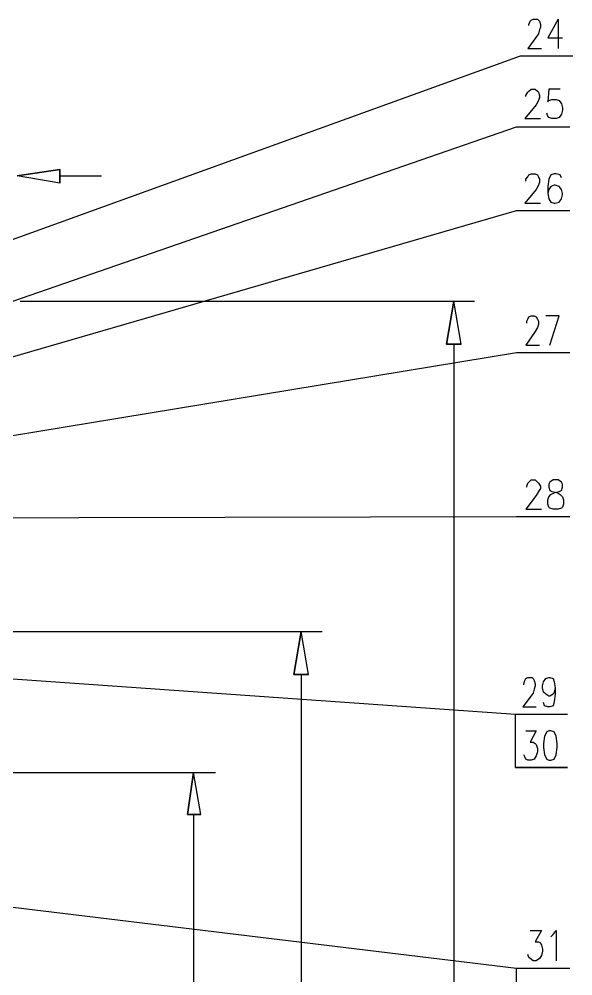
# Model space of a CAD drawing. Extents: x 13.06 to 16.25, y 9.33 to 13.85.
# Drawn here: x 14.591 to 14.944, y 11.616 to 12.227 of the extents above; entities that cross this region are included whole.
import ezdxf

# ---------------------------------------------------------------- set-up
doc = ezdxf.new("R2010")
doc.units = 0
doc.header["$MEASUREMENT"] = 0
doc.linetypes.add('AUSGEZOGEN', pattern=[0])
doc.layers.get('0').update_dxf_attribs({"linetype": 'AUSGEZOGEN'})

msp = doc.modelspace()

# ---------------------------------------------------------------- linework, layer by layer
for points in [[(14.916, 12.22267), (14.916, 12.22333), (14.916, 12.22333), (14.91667, 12.22533), (14.91667, 12.22533), (14.91733, 12.226), (14.91733, 12.226), (14.91867, 12.22667), (14.91867, 12.22667), (14.92133, 12.22667), (14.92133, 12.22667), (14.922, 12.226), (14.922, 12.226), (14.92267, 12.22533), (14.92267, 12.22533), (14.92333, 12.22333), (14.92333, 12.22333), (14.92333, 12.22133), (14.92333, 12.22133), (14.92267, 12.22), (14.92267, 12.22), (14.922, 12.21733), (14.922, 12.21733), (14.91533, 12.208), (14.91533, 12.208), (14.924, 12.208)], [(14.93467, 12.22667), (14.928, 12.21467), (14.928, 12.21467), (14.93733, 12.21467)], [(14.93467, 12.22667), (14.93467, 12.208)], [(14.544, 12.07067), (14.54333, 12.07067), (14.54333, 12.07067), (14.91067, 12.20333), (14.91067, 12.20333), (14.944, 12.20333)], [(14.914, 12.17733), (14.914, 12.178), (14.914, 12.178), (14.91533, 12.18), (14.91533, 12.18), (14.916, 12.18067), (14.916, 12.18067), (14.91733, 12.182), (14.91733, 12.182), (14.92, 12.182), (14.92, 12.182), (14.92133, 12.18067), (14.92133, 12.18067), (14.922, 12.18), (14.922, 12.18), (14.92267, 12.178), (14.92267, 12.178), (14.92267, 12.17667), (14.92267, 12.17667), (14.922, 12.17467), (14.922, 12.17467), (14.92067, 12.172), (14.92067, 12.172), (14.91333, 12.16333), (14.91333, 12.16333), (14.92333, 12.16333)], [(14.936, 12.182), (14.92867, 12.182), (14.92867, 12.182), (14.928, 12.174), (14.928, 12.174), (14.92867, 12.17467), (14.92867, 12.17467), (14.93067, 12.17533), (14.93067, 12.17533), (14.93333, 12.17533), (14.93333, 12.17533), (14.93533, 12.17467), (14.93533, 12.17467), (14.93667, 12.17267), (14.93667, 12.17267), (14.93733, 12.17), (14.93733, 12.17), (14.93733, 12.16867), (14.93733, 12.16867), (14.93667, 12.166), (14.93667, 12.166), (14.93533, 12.164), (14.93533, 12.164), (14.93333, 12.16333), (14.93333, 12.16333), (14.93067, 12.16333), (14.93067, 12.16333), (14.92867, 12.164), (14.92867, 12.164), (14.928, 12.16467), (14.928, 12.16467), (14.92733, 12.16667)], [(14.58733, 12.04667), (14.58667, 12.04667), (14.58667, 12.04667), (14.908, 12.158), (14.908, 12.158), (14.942, 12.158)], [(14.61667, 12.13067), (14.61667, 12.122), (14.61667, 12.13067), (14.61667, 12.122), (14.58933, 12.12667), (14.61667, 12.13067), (14.58933, 12.12667), (14.61667, 12.13067), (14.61667, 12.13067)], [(14.914, 12.12333), (14.914, 12.12467), (14.914, 12.12467), (14.91533, 12.126), (14.91533, 12.126), (14.916, 12.12733), (14.916, 12.12733), (14.91733, 12.128), (14.91733, 12.128), (14.92, 12.128), (14.92, 12.128), (14.92133, 12.12733), (14.92133, 12.12733), (14.922, 12.126), (14.922, 12.126), (14.92267, 12.12467), (14.92267, 12.12467), (14.92267, 12.12267), (14.92267, 12.12267), (14.922, 12.12067), (14.922, 12.12067), (14.92067, 12.118), (14.92067, 12.118), (14.91333, 12.10933), (14.91333, 12.10933), (14.92333, 12.10933)], [(14.93667, 12.12533), (14.936, 12.12733), (14.936, 12.12733), (14.93333, 12.128), (14.93333, 12.128), (14.932, 12.128), (14.932, 12.128), (14.93, 12.12733), (14.93, 12.12733), (14.92867, 12.12467), (14.92867, 12.12467), (14.928, 12.12), (14.928, 12.12), (14.928, 12.11533), (14.928, 12.11533), (14.92867, 12.112), (14.92867, 12.112), (14.93, 12.11), (14.93, 12.11), (14.932, 12.10933), (14.932, 12.10933), (14.93267, 12.10933), (14.93267, 12.10933), (14.93533, 12.11), (14.93533, 12.11), (14.93667, 12.112), (14.93667, 12.112), (14.93733, 12.11467), (14.93733, 12.11467), (14.93733, 12.11533), (14.93733, 12.11533), (14.93667, 12.118), (14.93667, 12.118), (14.93533, 12.12), (14.93533, 12.12), (14.93267, 12.12067), (14.93267, 12.12067), (14.932, 12.12067), (14.932, 12.12067), (14.93, 12.12), (14.93, 12.12), (14.92867, 12.118), (14.92867, 12.118), (14.928, 12.11533)], [(14.61667, 12.12667), (14.64333, 12.12667)], [(14.34133, 11.94), (14.34067, 11.94), (14.34067, 11.94), (14.908, 12.10467), (14.908, 12.10467), (14.942, 12.10467)], [(14.59133, 12.04667), (14.88133, 12.04667)], [(14.86333, 12.01933), (14.87267, 12.01933), (14.86333, 12.01933), (14.87267, 12.01933), (14.868, 12.04667), (14.86333, 12.01933), (14.868, 12.04667), (14.86333, 12.01933), (14.86333, 12.01933)], [(14.91467, 12.03267), (14.91467, 12.034), (14.91467, 12.034), (14.91533, 12.03533), (14.91533, 12.03533), (14.916, 12.03667), (14.916, 12.03667), (14.91733, 12.03733), (14.91733, 12.03733), (14.91933, 12.03733), (14.91933, 12.03733), (14.92067, 12.03667), (14.92067, 12.03667), (14.92133, 12.03533), (14.92133, 12.03533), (14.922, 12.034), (14.922, 12.034), (14.922, 12.032), (14.922, 12.032), (14.92133, 12.03), (14.92133, 12.03), (14.92, 12.02733), (14.92, 12.02733), (14.914, 12.01867), (14.914, 12.01867), (14.92267, 12.01867)], [(14.92933, 12.01867), (14.93533, 12.03733), (14.93533, 12.03733), (14.92667, 12.03733)], [(14.868, 12.01933), (14.868, 10.888)], [(14.34933, 11.922), (14.34867, 11.922), (14.34867, 11.922), (14.908, 12.014), (14.908, 12.014), (14.942, 12.014)], [(14.91467, 11.928), (14.91467, 11.92867), (14.91467, 11.92867), (14.91533, 11.93067), (14.91533, 11.93067), (14.916, 11.93133), (14.916, 11.93133), (14.91733, 11.93267), (14.91733, 11.93267), (14.92, 11.93267), (14.92, 11.93267), (14.92133, 11.93133), (14.92133, 11.93133), (14.922, 11.93067), (14.922, 11.93067), (14.92333, 11.92867), (14.92333, 11.92867), (14.92333, 11.92733), (14.92333, 11.92733), (14.922, 11.92533), (14.922, 11.92533), (14.92067, 11.92267), (14.92067, 11.92267), (14.914, 11.914), (14.914, 11.914), (14.924, 11.914)], [(14.93133, 11.93267), (14.92933, 11.93133), (14.92933, 11.93133), (14.92867, 11.93), (14.92867, 11.93), (14.92867, 11.928), (14.92867, 11.928), (14.92933, 11.926), (14.92933, 11.926), (14.93067, 11.92533), (14.93067, 11.92533), (14.934, 11.92467), (14.934, 11.92467), (14.936, 11.92333), (14.936, 11.92333), (14.93733, 11.922), (14.93733, 11.922), (14.938, 11.92), (14.938, 11.92), (14.938, 11.91733), (14.938, 11.91733), (14.93733, 11.91533), (14.93733, 11.91533), (14.93667, 11.91467), (14.93667, 11.91467), (14.93467, 11.914), (14.93467, 11.914), (14.93133, 11.914), (14.93133, 11.914), (14.92933, 11.91467), (14.92933, 11.91467), (14.92867, 11.91533), (14.92867, 11.91533), (14.928, 11.91733), (14.928, 11.91733), (14.928, 11.92), (14.928, 11.92), (14.92867, 11.922), (14.92867, 11.922), (14.93, 11.92333), (14.93, 11.92333), (14.93267, 11.92467), (14.93267, 11.92467), (14.93533, 11.92533), (14.93533, 11.92533), (14.93667, 11.926), (14.93667, 11.926), (14.93733, 11.928), (14.93733, 11.928), (14.93733, 11.93), (14.93733, 11.93), (14.93667, 11.93133), (14.93667, 11.93133), (14.93467, 11.93267), (14.93467, 11.93267), (14.93133, 11.93267), (14.93133, 11.93267)], [(14.35, 11.908), (14.34933, 11.908), (14.34933, 11.908), (14.908, 11.90933), (14.908, 11.90933), (14.942, 11.90933)], [(14.432, 11.836), (14.784, 11.836)], [(14.766, 11.80867), (14.77533, 11.80867), (14.766, 11.80867), (14.77533, 11.80867), (14.77067, 11.836), (14.766, 11.80867), (14.77067, 11.836), (14.766, 11.80867), (14.766, 11.80867)], [(14.41467, 11.818), (14.414, 11.818), (14.414, 11.818), (14.90733, 11.78333), (14.90733, 11.78333), (14.94067, 11.78333)], [(14.77067, 11.80867), (14.77067, 10.888)], [(14.91267, 11.802), (14.91267, 11.80267), (14.91267, 11.80267), (14.91333, 11.80467), (14.91333, 11.80467), (14.914, 11.806), (14.914, 11.806), (14.91533, 11.80667), (14.91533, 11.80667), (14.918, 11.80667), (14.918, 11.80667), (14.91867, 11.806), (14.91867, 11.806), (14.91933, 11.80467), (14.91933, 11.80467), (14.92, 11.80267), (14.92, 11.80267), (14.92, 11.80133), (14.92, 11.80133), (14.91933, 11.79933), (14.91933, 11.79933), (14.91867, 11.79667), (14.91867, 11.79667), (14.912, 11.788), (14.912, 11.788), (14.92067, 11.788)], [(14.93267, 11.8), (14.932, 11.79733), (14.932, 11.79733), (14.93133, 11.796), (14.93133, 11.796), (14.92933, 11.79467), (14.92933, 11.79467), (14.92867, 11.79467), (14.92867, 11.79467), (14.92667, 11.796), (14.92667, 11.796), (14.92533, 11.79733), (14.92533, 11.79733), (14.92467, 11.8), (14.92467, 11.8), (14.92467, 11.80133), (14.92467, 11.80133), (14.92533, 11.804), (14.92533, 11.804), (14.92667, 11.806), (14.92667, 11.806), (14.92867, 11.80667), (14.92867, 11.80667), (14.92933, 11.80667), (14.92933, 11.80667), (14.93133, 11.806), (14.93133, 11.806), (14.932, 11.804), (14.932, 11.804), (14.93267, 11.8), (14.93267, 11.8), (14.93267, 11.796), (14.93267, 11.796), (14.932, 11.79133), (14.932, 11.79133), (14.93133, 11.78867), (14.93133, 11.78867), (14.92933, 11.788), (14.92933, 11.788), (14.928, 11.788), (14.928, 11.788), (14.926, 11.78867), (14.926, 11.78867), (14.92533, 11.79067)], [(14.90733, 11.74933), (14.94067, 11.74933), (14.94067, 11.74933), (14.90733, 11.74933), (14.90733, 11.74933), (14.90733, 11.78333)], [(14.914, 11.77267), (14.92067, 11.77267), (14.92067, 11.77267), (14.91667, 11.76533), (14.91667, 11.76533), (14.91867, 11.76533), (14.91867, 11.76533), (14.92, 11.76467), (14.92, 11.76467), (14.92067, 11.764), (14.92067, 11.764), (14.92133, 11.76133), (14.92133, 11.76133), (14.92133, 11.75933), (14.92133, 11.75933), (14.92067, 11.75667), (14.92067, 11.75667), (14.91933, 11.75467), (14.91933, 11.75467), (14.91733, 11.754), (14.91733, 11.754), (14.91533, 11.754), (14.91533, 11.754), (14.914, 11.75467), (14.914, 11.75467), (14.91333, 11.756), (14.91333, 11.756), (14.91267, 11.75733)], [(14.92867, 11.77267), (14.92733, 11.772), (14.92733, 11.772), (14.926, 11.76933), (14.926, 11.76933), (14.92533, 11.76467), (14.92533, 11.76467), (14.92533, 11.762), (14.92533, 11.762), (14.926, 11.75733), (14.926, 11.75733), (14.92733, 11.75467), (14.92733, 11.75467), (14.92867, 11.754), (14.92867, 11.754), (14.93, 11.754), (14.93, 11.754), (14.932, 11.75467), (14.932, 11.75467), (14.93333, 11.75733), (14.93333, 11.75733), (14.934, 11.762), (14.934, 11.762), (14.934, 11.76467), (14.934, 11.76467), (14.93333, 11.76933), (14.93333, 11.76933), (14.932, 11.772), (14.932, 11.772), (14.93, 11.77267), (14.93, 11.77267), (14.92867, 11.77267), (14.92867, 11.77267)], [(14.38933, 11.746), (14.716, 11.746)], [(14.38933, 11.746), (14.716, 11.746)], [(14.698, 11.71933), (14.70667, 11.71933), (14.698, 11.71933), (14.70667, 11.71933), (14.702, 11.746), (14.698, 11.71933), (14.702, 11.746), (14.698, 11.71933), (14.698, 11.71933)], [(14.698, 11.71933), (14.70667, 11.71933), (14.698, 11.71933), (14.70667, 11.71933), (14.702, 11.746), (14.698, 11.71933), (14.702, 11.746), (14.698, 11.71933), (14.698, 11.71933)], [(13.934, 11.73933), (13.93333, 11.73933), (13.93333, 11.73933), (14.908, 11.62133), (14.908, 11.62133), (14.942, 11.62133)], [(14.702, 11.71933), (14.702, 10.888)], [(14.702, 11.71933), (14.702, 10.888)], [(14.91667, 11.64533), (14.924, 11.64533), (14.924, 11.64533), (14.92, 11.638), (14.92, 11.638), (14.922, 11.638), (14.922, 11.638), (14.92333, 11.63733), (14.92333, 11.63733), (14.924, 11.636), (14.924, 11.636), (14.92467, 11.63333), (14.92467, 11.63333), (14.92467, 11.632), (14.92467, 11.632), (14.924, 11.62933), (14.924, 11.62933), (14.92267, 11.62733), (14.92267, 11.62733), (14.92067, 11.626), (14.92067, 11.626), (14.91867, 11.626), (14.91867, 11.626), (14.91667, 11.62733), (14.91667, 11.62733), (14.916, 11.628), (14.916, 11.628), (14.91533, 11.63)], [(14.93, 11.64133), (14.93133, 11.64267), (14.93133, 11.64267), (14.93333, 11.64533), (14.93333, 11.64533), (14.93333, 11.626)], [(14.908, 11.588), (14.942, 11.588), (14.942, 11.588), (14.908, 11.588), (14.908, 11.588), (14.908, 11.62133)]]:
    msp.add_lwpolyline(points)

doc.saveas('drawing.dxf')
